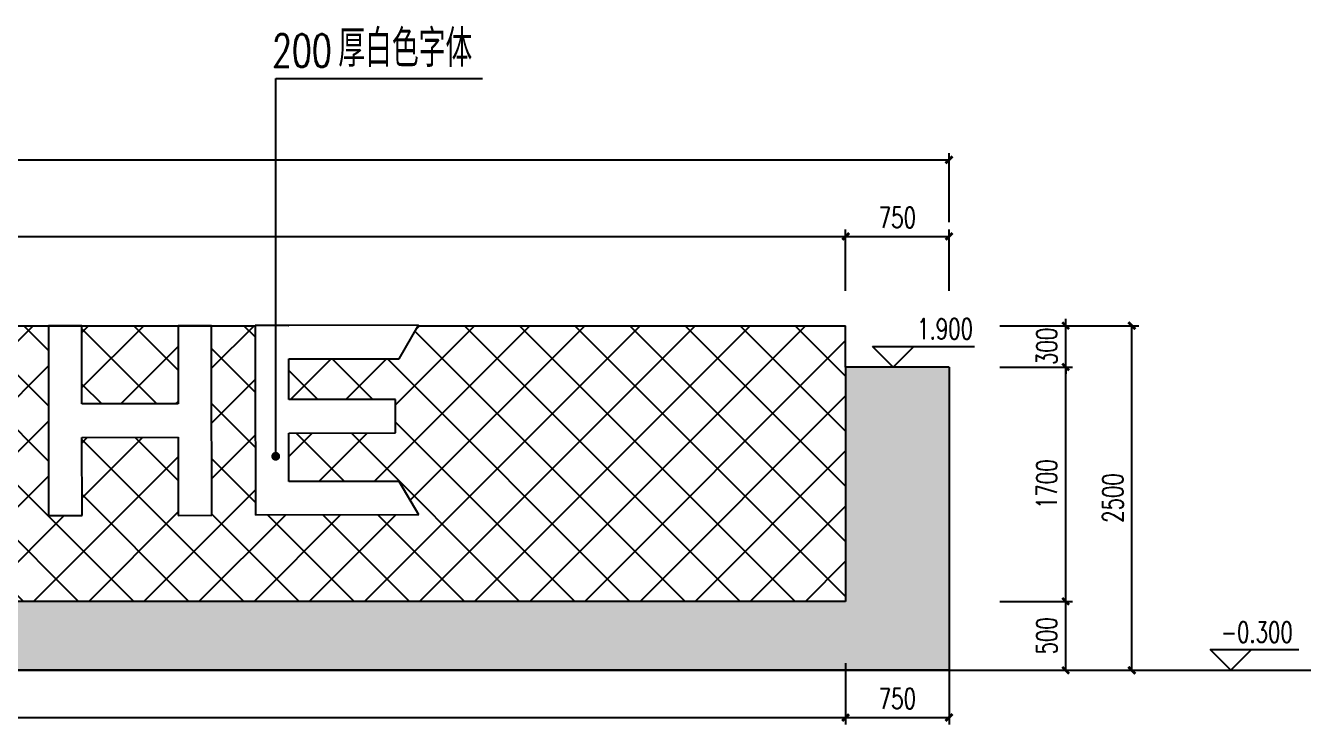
# Model space of a CAD drawing. Extents: x -4210259 to 293730, y -7499 to 868879.
# Drawn here: x -2185623 to -2176352, y 516545 to 521614 of the extents above; entities that cross this region are included whole.
import ezdxf

# ---------------------------------------------------------------- set-up
doc = ezdxf.new("R2010")
doc.units = 0
doc.header["$LTSCALE"] = 1000
doc.header["$MEASUREMENT"] = 0
doc.layers.get('Defpoints').update_dxf_attribs({"color": 210})
doc.layers.add('99立面图例外参$0$99立面图例外参$0$A-WALL-HATCH', color=8, linetype='Continuous', lineweight=13)
for name, color, linetype in [('A-AXIS-DP', 126, 'Continuous'), ('A-AXIS-ELEV', 4, 'Continuous'), ('A-HATCH-2', 251, 'Continuous'), ('A-LIN-V', 9, 'Continuous'), ('A-SFCE', 30, 'Continuous'), ('DIM_SYMB', 3, 'Continuous'), ('PUB_TEXT', 7, 'Continuous'), ('建-尺寸', 3, 'Continuous')]:
    doc.layers.add(name, color=color, linetype=linetype)
doc.styles.add('_TCH_DIM', font='SIMPLEX', dxfattribs={"bigfont": 'GBCBIG'})
doc.styles.add('_TCH_DIM_T3', font='SIMPLEX', dxfattribs={"width": 0.705882, "bigfont": 'GBCBIG'})
doc.styles.add('A-DIM_T3', font='SIMPLEX', dxfattribs={"width": 0.705882, "bigfont": 'GBCBIG'})
doc.dimstyles.new('_TCH_ARCH&&50', dxfattribs={"dimtxt": 148.75, "dimasz": 50, "dimexe": 50, "dimexo": 50, "dimgap": 63.125, "dimtad": 1, "dimdec": 0, "dimzin": 0, "dimdsep": 46, "dimtxsty": '_TCH_DIM_T3', "dimblk": 'ARCHTICK', "dimcen": 0.09, "dimclrt": 7, "dimazin": 2, "dimtfac": 1, "dimtdec": 0, "dimtix": 1, "dimtmove": 2, "dimatfit": 3, "dimfxl": 0, "dimtolj": 1, "dimtzin": 0, "dimarcsym": 0})
doc.dimstyles.new('A-DIM&&50', dxfattribs={"dimtxt": 148.75, "dimasz": 50, "dimexe": 50, "dimexo": 50, "dimgap": 63.125, "dimtad": 1, "dimdec": 0, "dimzin": 0, "dimdsep": 46, "dimtxsty": 'A-DIM_T3', "dimblk": 'ARCHTICK', "dimcen": 0.09, "dimclrt": 7, "dimazin": 2, "dimtfac": 1, "dimtdec": 0, "dimtix": 1, "dimtmove": 2, "dimatfit": 3, "dimfxl": 0, "dimtolj": 1, "dimtzin": 0, "dimarcsym": 0})
pattern_1 = [(45, (200, 0), (-200.000203, 200.000203), []), (135, (200, 0), (-200.000203, -200.000203), [])]

# ---------------------------------------------------------------- blocks, each defined once
blk = doc.blocks.new('_ArchTick')
at = {"color": 0, "linetype": 'ByBlock', "const_width": 0.4}
blk.add_lwpolyline([(-0.5, -0.5), (0.5, 0.5)], dxfattribs=at)
blk = doc.blocks.new('*D539')
at = {"layer": 'A-AXIS-DP', "color": 0, "lineweight": -2}
for p, q in [((-2178074.5, 519437.5), (-2177547.3, 519437.5)), ((-2177597.3, 516937.5), (-2177597.3, 519437.5)), ((-2178074.5, 516937.5), (-2177547.3, 516937.5))]:
    blk.add_line(p, q, dxfattribs=at)
at = {"layer": 'Defpoints', "color": 0}
for p in [(-2178124.5, 519437.5), (-2177597.3, 519437.5), (-2178124.5, 516937.5)]:
    blk.add_point(p, dxfattribs=at)
at = {"layer": 'A-AXIS-DP', "color": 0, "lineweight": -2, "xscale": 50, "yscale": 50, "zscale": 50}
for p, rotation in [((-2177597.3, 519437.5), 90), ((-2177597.3, 516937.5), 270)]:
    blk.add_blockref('_ArchTick', p, dxfattribs=dict(at, rotation=rotation))
at = {"layer": 'A-AXIS-DP', "color": 7, "insert": (-2177734.8, 518187.5), "char_height": 148.75, "attachment_point": 5, "rotation": 90, "style": '_TCH_DIM_T3'}
blk.add_mtext('\\A1;2500', dxfattribs=at)
blk = doc.blocks.new('*D540')
at = {"layer": 'A-AXIS-DP', "color": 0, "lineweight": -2}
for p, q in [((-2196123.6, 520187.5), (-2196123.6, 520690)), ((-2178923.7, 520187.5), (-2178923.7, 520690)), ((-2196123.6, 520640), (-2178923.7, 520640))]:
    blk.add_line(p, q, dxfattribs=at)
at = {"layer": 'Defpoints', "color": 0}
for p in [(-2178923.7, 520640), (-2196123.6, 520137.5), (-2178923.7, 520137.5)]:
    blk.add_point(p, dxfattribs=at)
at = {"layer": 'A-AXIS-DP', "color": 0, "lineweight": -2, "xscale": 50, "yscale": 50, "zscale": 50, "rotation": 180}
blk.add_blockref('_ArchTick', (-2196123.6, 520640), dxfattribs=at)
at = {"layer": 'A-AXIS-DP', "color": 0, "lineweight": -2, "xscale": 50, "yscale": 50, "zscale": 50}
blk.add_blockref('_ArchTick', (-2178923.7, 520640), dxfattribs=at)
at = {"layer": 'A-AXIS-DP', "color": 7, "insert": (-2187523.6, 520777.5), "char_height": 148.75, "attachment_point": 5, "style": '_TCH_DIM_T3'}
blk.add_mtext('\\A1;17200', dxfattribs=at)
blk = doc.blocks.new('*D966')
at = {"layer": 'A-AXIS-DP', "color": 0, "lineweight": -2}
for p, q in [((-2193573.8, 519690), (-2193573.8, 520135)), ((-2179673.7, 519690), (-2179673.7, 520135)), ((-2193573.8, 520085), (-2179673.7, 520085))]:
    blk.add_line(p, q, dxfattribs=at)
at = {"layer": 'Defpoints', "color": 0}
for p in [(-2179673.7, 520085), (-2193573.8, 519640), (-2179673.7, 519640)]:
    blk.add_point(p, dxfattribs=at)
at = {"layer": 'A-AXIS-DP', "color": 0, "lineweight": -2, "xscale": 50, "yscale": 50, "zscale": 50, "rotation": 180}
blk.add_blockref('_ArchTick', (-2193573.8, 520085), dxfattribs=at)
at = {"layer": 'A-AXIS-DP', "color": 0, "lineweight": -2, "xscale": 50, "yscale": 50, "zscale": 50}
blk.add_blockref('_ArchTick', (-2179673.7, 520085), dxfattribs=at)
at = {"layer": 'A-AXIS-DP', "color": 7, "insert": (-2186623.7, 520222.5), "char_height": 148.75, "attachment_point": 5, "style": '_TCH_DIM_T3'}
blk.add_mtext('\\A1;13900', dxfattribs=at)
blk = doc.blocks.new('*D967')
at = {"layer": 'A-AXIS-DP', "color": 0, "lineweight": -2}
for p, q in [((-2179673.7, 519690), (-2179673.7, 520135)), ((-2178923.7, 519690), (-2178923.7, 520135)), ((-2179673.7, 520085), (-2178923.7, 520085))]:
    blk.add_line(p, q, dxfattribs=at)
at = {"layer": 'Defpoints', "color": 0}
for p in [(-2178923.7, 520085), (-2179673.7, 519640), (-2178923.7, 519640)]:
    blk.add_point(p, dxfattribs=at)
at = {"layer": 'A-AXIS-DP', "color": 0, "lineweight": -2, "xscale": 50, "yscale": 50, "zscale": 50, "rotation": 180}
blk.add_blockref('_ArchTick', (-2179673.7, 520085), dxfattribs=at)
at = {"layer": 'A-AXIS-DP', "color": 0, "lineweight": -2, "xscale": 50, "yscale": 50, "zscale": 50}
blk.add_blockref('_ArchTick', (-2178923.7, 520085), dxfattribs=at)
at = {"layer": 'A-AXIS-DP', "color": 7, "insert": (-2179298.7, 520222.5), "char_height": 148.75, "attachment_point": 5, "style": '_TCH_DIM_T3'}
blk.add_mtext('\\A1;750', dxfattribs=at)
blk = doc.blocks.new('*D969')
at = {"layer": 'Defpoints', "color": 0}
for p in [(-2194373.7, 517040), (-2179673.7, 517040), (-2179673.7, 516595)]:
    blk.add_point(p, dxfattribs=at)
at = {"layer": '建-尺寸', "color": 0, "lineweight": -2}
for p, q in [((-2194373.7, 516990), (-2194373.7, 516545)), ((-2179673.7, 516990), (-2179673.7, 516545)), ((-2194373.7, 516595), (-2179673.7, 516595))]:
    blk.add_line(p, q, dxfattribs=at)
at = {"layer": '建-尺寸', "color": 0, "lineweight": -2, "xscale": 50, "yscale": 50, "zscale": 50, "rotation": 180}
blk.add_blockref('_ArchTick', (-2194373.7, 516595), dxfattribs=at)
at = {"layer": '建-尺寸', "color": 0, "lineweight": -2, "xscale": 50, "yscale": 50, "zscale": 50}
blk.add_blockref('_ArchTick', (-2179673.7, 516595), dxfattribs=at)
at = {"layer": '建-尺寸', "color": 7, "insert": (-2187023.7, 516732.5), "char_height": 148.75, "attachment_point": 5, "style": 'A-DIM_T3'}
blk.add_mtext('\\A1;14700', dxfattribs=at)
blk = doc.blocks.new('*D970')
at = {"layer": 'Defpoints', "color": 0}
for p in [(-2179673.7, 517040), (-2178923.7, 517040), (-2178923.7, 516595)]:
    blk.add_point(p, dxfattribs=at)
at = {"layer": '建-尺寸', "color": 0, "lineweight": -2}
for p, q in [((-2179673.7, 516990), (-2179673.7, 516545)), ((-2178923.7, 516990), (-2178923.7, 516545)), ((-2179673.7, 516595), (-2178923.7, 516595))]:
    blk.add_line(p, q, dxfattribs=at)
at = {"layer": '建-尺寸', "color": 0, "lineweight": -2, "xscale": 50, "yscale": 50, "zscale": 50, "rotation": 180}
blk.add_blockref('_ArchTick', (-2179673.7, 516595), dxfattribs=at)
at = {"layer": '建-尺寸', "color": 0, "lineweight": -2, "xscale": 50, "yscale": 50, "zscale": 50}
blk.add_blockref('_ArchTick', (-2178923.7, 516595), dxfattribs=at)
at = {"layer": '建-尺寸', "color": 7, "insert": (-2179298.7, 516732.5), "char_height": 148.75, "attachment_point": 5, "style": 'A-DIM_T3'}
blk.add_mtext('\\A1;750', dxfattribs=at)
blk = doc.blocks.new('*D971')
at = {"layer": 'A-AXIS-DP', "color": 0, "lineweight": -2}
for p, q in [((-2178077.3, 519437.5), (-2178077.3, 519487.5)), ((-2178554.5, 519437.5), (-2178027.3, 519437.5)), ((-2178077.3, 519137.5), (-2178077.3, 519437.5)), ((-2178554.5, 519137.5), (-2178027.3, 519137.5)), ((-2178077.3, 519137.5), (-2178077.3, 519087.5))]:
    blk.add_line(p, q, dxfattribs=at)
at = {"layer": 'Defpoints', "color": 0}
for p in [(-2178604.5, 519437.5), (-2178077.3, 519437.5), (-2178604.5, 519137.5)]:
    blk.add_point(p, dxfattribs=at)
at = {"layer": 'A-AXIS-DP', "color": 0, "lineweight": -2, "xscale": 50, "yscale": 50, "zscale": 50}
for p, rotation in [((-2178077.3, 519437.5), 270), ((-2178077.3, 519137.5), 90)]:
    blk.add_blockref('_ArchTick', p, dxfattribs=dict(at, rotation=rotation))
at = {"layer": 'A-AXIS-DP', "color": 7, "insert": (-2178214.8, 519287.5), "char_height": 148.75, "attachment_point": 5, "rotation": 90, "style": '_TCH_DIM_T3'}
blk.add_mtext('\\A1;300', dxfattribs=at)
blk = doc.blocks.new('*D972')
at = {"layer": 'A-AXIS-DP', "color": 0, "lineweight": -2}
for p, q in [((-2178554.5, 519137.5), (-2178027.3, 519137.5)), ((-2178077.3, 517437.5), (-2178077.3, 519137.5)), ((-2178554.5, 517437.5), (-2178027.3, 517437.5))]:
    blk.add_line(p, q, dxfattribs=at)
at = {"layer": 'Defpoints', "color": 0}
for p in [(-2178604.5, 519137.5), (-2178077.3, 519137.5), (-2178604.5, 517437.5)]:
    blk.add_point(p, dxfattribs=at)
at = {"layer": 'A-AXIS-DP', "color": 0, "lineweight": -2, "xscale": 50, "yscale": 50, "zscale": 50}
for p, rotation in [((-2178077.3, 519137.5), 90), ((-2178077.3, 517437.5), 270)]:
    blk.add_blockref('_ArchTick', p, dxfattribs=dict(at, rotation=rotation))
at = {"layer": 'A-AXIS-DP', "color": 7, "insert": (-2178214.8, 518287.5), "char_height": 148.75, "attachment_point": 5, "rotation": 90, "style": '_TCH_DIM_T3'}
blk.add_mtext('\\A1;1700', dxfattribs=at)
blk = doc.blocks.new('*D973')
at = {"layer": 'A-AXIS-DP', "color": 0, "lineweight": -2}
for p, q in [((-2178554.5, 517437.5), (-2178027.3, 517437.5)), ((-2178077.3, 516937.5), (-2178077.3, 517437.5)), ((-2178554.5, 516937.5), (-2178027.3, 516937.5))]:
    blk.add_line(p, q, dxfattribs=at)
at = {"layer": 'Defpoints', "color": 0}
for p in [(-2178604.5, 517437.5), (-2178077.3, 517437.5), (-2178604.5, 516937.5)]:
    blk.add_point(p, dxfattribs=at)
at = {"layer": 'A-AXIS-DP', "color": 0, "lineweight": -2, "xscale": 50, "yscale": 50, "zscale": 50}
for p, rotation in [((-2178077.3, 517437.5), 90), ((-2178077.3, 516937.5), 270)]:
    blk.add_blockref('_ArchTick', p, dxfattribs=dict(at, rotation=rotation))
at = {"layer": 'A-AXIS-DP', "color": 7, "insert": (-2178214.8, 517187.5), "char_height": 148.75, "attachment_point": 5, "rotation": 90, "style": '_TCH_DIM_T3'}
blk.add_mtext('\\A1;500', dxfattribs=at)

msp = doc.modelspace()

# ---------------------------------------------------------------- hatches: boundary and pattern name
at = {"layer": '99立面图例外参$0$99立面图例外参$0$A-WALL-HATCH'}
h = msp.add_hatch(dxfattribs=at)
h.set_pattern_fill('大理石', color=256, scale=200)
h.set_pattern_definition([(41.9872125, (-166710, 23596.02), (1199.999982, 900.00002), [19.21946, -4016.8677]), (68.1985905, (-166995.71, 23566.02), (599.9999996, 1800.000001), [69.23783, -4777.41048]), (60.945396, (-167010, 23531.74), (599.9999597, 900.0000255), [29.41609, -6147.9618]), (90, (-166995.7, 23557.45), (600, -4e-14), [8.57143, -891.42852]), (71.565051, (-166715.71, 23578.88), (1e-06, 900), [18.07016, -1879.29642]), (171.469234, (-166715.71, 23578.88), (-599.999998, 5.6e-06), [28.89107, -6038.2332]), (79.215702, (-166755.714, 23523.17), (600.000003, 3600.0000017), [61.07874, -6352.1886]), (62.1329961, (-167207.143, 23797.452), (2399.99997084, 4500.0000176), [140.58914, -29383.1298]), (0, (-167198.5, 23929.4), (0, 900), [0, -600]), (64.9831065, (-166810, 24093.166), (1200.000003, 2699.9999982), [94.58826, -9837.1788]), (81.4391104, (-166578.571, 23737.452), (1199.99999793, 8099.99994892), [134.3541, -28080.0036]), (82.8749836, (-166910, 23818.88), (599.99996395, 4500.0000045), [69.10507, -14442.9588]), (76.75948, (-166970, 23630.31), (600.00000583, 2699.9999979), [149.69356, -15568.1304]), (0, (-167063.5, 23630.75), (0, 900), [0, -600]), (0, (-167053.9, 23621.1), (0, 900), [0, -600]), (0, (-166986.4, 23669.3), (0, 900), [0, -600]), (0, (-167005.7, 23775.3), (0, 900), [0, -600]), (59.0362434, (-166935.714, 23776.023), (599.9999522, 900.0000258), [49.97959, -10445.7336]), (0, (-166910.1, 23817.2), (0, 900), [0, -600]), (0, (-166986.4, 23784.9), (0, 900), [0, -600]), (0, (-166957.5, 23842.7), (0, 900), [0, -600]), (0, (-166986.4, 23756), (0, 900), [0, -600]), (50.194429, (-166638.57, 23694.6), (600.0000004, 900.0000004), [22.315, -4663.8348]), (90, (-166638.6, 23668.9), (600, -4e-14), [25.71428, -874.28568]), (43.66778, (-166670, 23638.88), (1800.0000014, 1799.9999965), [43.4483, -9080.6952]), (90, (-166670, 23630.3), (600, -4e-14), [8.57143, -891.42852]), (39.805571, (-166695.714, 23608.88), (1199.9999713, 900.0000354), [33.4725, -6995.7522]), (0, (-166784, 23669.3), (0, 900), [0, -600]), (0, (-166637.3, 23696.5), (0, 900), [0, -600]), (0, (-166637.3, 23696.5), (0, 900), [0, -600]), (29.3577535, (-166624.29, 23711.74), (1799.9999964, 900.0000053), [52.45017, -5454.81774]), (0, (-166639.35, 23756), (0, 900), [0, -600]), (146.309932, (-166810, 24093.17), (-1200.0000074, 899.9999844), [61.80945, -6428.1828]), (8.1301023, (-166875.714, 23973.166), (5999.99995775, 899.9999947), [60.60915, -12667.3128]), (47.8624052, (-167010, 23956.023), (2400.00000106, 2699.9999975), [80.91316, -16910.8494]), (14.620874, (-167141.43, 23921.738), (3599.9999901, 900.00003754), [135.82702, -14126.01]), (0, (-167092.5, 23977.6), (0, 900), [0, -600]), (18.434949, (-166901.43, 23887.45), (2400.0000002, 899.999997), [27.10524, -5664.9945]), (16.699244, (-166875.71, 23896.02), (599.999988, 5e-05), [14.91472, -3117.17718]), (101.093723, (-166861.43, 23900.31), (-1200.0000105, 6299.99994104), [74.2445, -15517.0992]), (0, (-166938.2, 23939), (0, 900), [0, -600]), (0, (-166876, 23974.85), (0, 900), [0, -600]), (0, (-166957.5, 23871.6), (0, 900), [0, -600]), (0, (-167034.6, 24064.3), (0, 900), [0, -600]), (0, (-167063.5, 24025.75), (0, 900), [0, -600]), (44.1449026, (-166910, 24080.31), (1800.0000031, 1799.99999994), [67.68776, -14146.7412]), (54.5829447, (-166955.714, 24016.023), (600.0000017, 899.99999645), [78.8825, -16486.4424]), (0, (-166909.2, 24080.9), (0, 900), [0, -600]), (0, (-166996.05, 24035.4), (0, 900), [0, -600]), (0, (-166909.2, 24080.9), (0, 900), [0, -600]), (0, (-166955.6, 24014.6), (0, 900), [0, -600]), (75.068583, (-166815.71, 23981.74), (600, 2700.000001), [22.1774, -4635.075]), (90, (-166810, 24003.17), (600, -4e-14), [90, -810]), (50.194429, (-166704.29, 24380.31), (600.0000004, 900.0000004), [22.315, -4663.8348]), (0, (-166870.7, 24189.5), (0, 900), [0, -600]), (0, (-166851.4, 24179.9), (0, 900), [0, -600]), (0, (-166928.6, 24199.2), (0, 900), [0, -600]), (0, (-166832.2, 24305.1), (0, 900), [0, -600]), (53.1301023, (-166770, 24251.74), (600.0000009, 899.9999994), [42.85714, -8957.1426]), (90, (-166770, 24178.9), (600, -4e-14), [72.85714, -827.14284]), (0, (-166769.9, 24180.3), (0, 900), [0, -600]), (23.1985905, (-166724.29, 24371.74), (1800.000001, 900.0000005), [21.75935, -4547.7045]), (66.037511, (-166730, 24358.88), (600, 1799.999999), [14.0698, -2940.58752]), (66.037511, (-166735.71, 24346.02), (600, 1799.999999), [14.0698, -2940.58752]), (81.8698976, (-166744.286, 24286.023), (600.0000026, 4500.00000045), [60.60915, -12667.3128]), (90, (-166690, 24397.45), (600, -4e-14), [21.42857, -878.57142]), (0, (-166755.9, 24427.45), (0, 900), [0, -600])])
h.paths.add_polyline_path([(-2196123.6, 516937.5), (-2178913.6, 516937.5), (-2178913.6, 519137.5), (-2179674.5, 519137.5), (-2179674.5, 517437.5), (-2194383.7, 517437.5), (-2194683.9, 517517.9), (-2195039.3, 517844.6), (-2195045.5, 518120.9), (-2194118.1, 519137.5), (-2196125, 519137.5)])
at = {"layer": 'A-HATCH-2'}
h = msp.add_hatch(dxfattribs=at)
h.set_pattern_fill('多孔材料', color=256, scale=100)
h.set_pattern_definition(pattern_1)
h.paths.add_polyline_path([(-2188849.4, 518298.4), (-2188770.8, 518298.5), (-2188582.2, 518298.8), (-2188089, 518299.5), (-2188062.9, 518303.8), (-2188040.3, 518315.6), (-2188022.4, 518333.5), (-2188010.7, 518356.2), (-2188006.5, 518397), (-2188006.7, 518523.8), (-2188012.3, 518580.6), (-2188026.5, 518615), (-2188046.2, 518632.6), (-2188068.2, 518639.1), (-2188089.5, 518640), (-2188662.7, 518639), (-2188765.4, 518655.5), (-2188854.8, 518701.6), (-2188925.3, 518772), (-2188971.7, 518861.2), (-2188988.5, 518978.6), (-2188988.7, 519105.5), (-2188983.5, 519137.5), (-2188972.2, 519208.2), (-2188926.1, 519297.6), (-2188855.8, 519368.2), (-2188766.6, 519414.5), (-2188663.9, 519431.3), (-2188664.4, 519431.3), (-2191115, 519437.5), (-2191125.8, 519425.1), (-2191140.9, 519413), (-2191523.1, 519137.5), (-2191603.5, 519079.4), (-2191620.3, 519067.5), (-2191643.6, 519055.1), (-2191669.2, 519046.4), (-2191696.2, 519041.4), (-2191724.1, 519040.2), (-2191751.3, 519042.7), (-2191777.8, 519049), (-2191802.7, 519059), (-2191822.7, 519071.1), (-2191915.3, 519137.5), (-2192313.4, 519422.7), (-2192330.2, 519437.5), (-2193481.3, 519437.5, -0.668177), (-2193647.7, 519368.5), (-2193893.8, 519122.5), (-2193949.8, 519178.5, -0.389754), (-2194081.7, 519173), (-2195040.9, 518120.5, 0.400355), (-2195034.3, 517844.6), (-2194802.9, 517613.2, 0.154817), (-2194480.8, 517446.2, -0.956038), (-2194286.2, 517437.5), (-2179673.7, 517437.5), (-2179673.7, 519137.5), (-2179673.7, 519437.5), (-2182774.7, 519437.5), (-2182912.9, 519197.3), (-2183714.2, 519196.1), (-2183714.1, 519137.5), (-2183713.7, 518901.2), (-2182939.7, 518902.4), (-2182939.3, 518659.7), (-2183713.4, 518658.5), (-2183712.8, 518306.9), (-2182911.7, 518308.1), (-2182771.2, 518065.6), (-2183955.1, 518063.8), (-2183956.8, 519137.5), (-2183957.2, 519437.5), (-2184274.7, 519437.5), (-2184274.2, 519137.5), (-2184272.6, 518062.1), (-2184515.3, 518061.7), (-2184516.2, 518627.8), (-2184516.6, 518627.8), (-2185214, 518626.7), (-2185213.1, 518060.6), (-2185455.8, 518060.3), (-2185457.4, 519137.5), (-2185457.9, 519435.2), (-2185458.4, 519435.2), (-2185729, 519435.3), (-2185868.5, 519192.8), (-2186669.8, 519191.6), (-2186669.7, 519137.5), (-2186669.4, 518896.7), (-2185895.3, 518897.9), (-2185895, 518655.2), (-2186669, 518654.1), (-2186668.5, 518302.4), (-2185867.3, 518303.6), (-2185726.9, 518061.2), (-2186910.8, 518059.4), (-2186912.4, 519137.5), (-2186912.9, 519433.9), (-2186913.4, 519433.9), (-2187217.5, 519434.2), (-2187217, 519137.5), (-2187215.4, 518058.1), (-2187458.1, 518057.7), (-2187459.7, 519137.5), (-2187460.1, 519433.1), (-2187460.6, 519433.1), (-2187765.6, 519433.5), (-2187906, 519189.7), (-2188663.5, 519188.6), (-2188689.6, 519184.3), (-2188712.3, 519172.5), (-2188730.1, 519154.6), (-2188741.8, 519131.9), (-2188746, 519091.1), (-2188745.8, 518964.3), (-2188741.5, 518938.2), (-2188729.8, 518915.5), (-2188711.9, 518897.7), (-2188689.2, 518886), (-2188663.1, 518881.8), (-2188089.9, 518882.7), (-2187980.1, 518866.5), (-2187889.9, 518819.5), (-2187822, 518744.7), (-2187779.1, 518645.3), (-2187764.1, 518509.5), (-2187763.9, 518382.6), (-2187780.3, 518279.9), (-2187826.4, 518190.5), (-2187896.7, 518119.9), (-2187985.9, 518073.6), (-2188088.6, 518056.8), (-2188989.2, 518055.5)])
h.paths.add_polyline_path([(-2189711.7, 518122.2), (-2189701.8, 518085), (-2189700.6, 518042.7), (-2189712.3, 517996.2), (-2189740.7, 517946.6), (-2189760.2, 517922), (-2189806.1, 517864.6), (-2189846.8, 517813.5), (-2189859.1, 517798), (-2189927.4, 517836.2), (-2190024.4, 517893), (-2190128.2, 517946.4), (-2190238.3, 517996.5), (-2190354.5, 518042.9), (-2190476.5, 518085.5), (-2190603.9, 518124.1), (-2190736.3, 518158.6), (-2190797.7, 518196.4), (-2190798.1, 518213), (-2190796.9, 518230.1), (-2190793.8, 518247.6), (-2190788.4, 518265.1), (-2190780.3, 518282.5), (-2190769.3, 518299.4), (-2190758.3, 518311.9), (-2190355.2, 518673.6), (-2190338.7, 518688.4), (-2190323.1, 518698.8), (-2190300, 518709.2), (-2190270.2, 518715.1), (-2190234.4, 518712.1), (-2190193.5, 518696), (-2190148.4, 518662.2), (-2190106.7, 518615.6), (-2189758.9, 518196.2), (-2189741.7, 518176.2), (-2189726.3, 518152.9)], flags=16)
h.paths.add_polyline_path([(-2190380.3, 518766.5), (-2190409.1, 518734), (-2190766.2, 518415.3), (-2190784.6, 518399), (-2190806.1, 518384.3), (-2190834.5, 518370.3), (-2190868.5, 518360.8), (-2190907.4, 518359.5), (-2190949.9, 518370.3), (-2190995.1, 518396.9), (-2191012.4, 518411.2), (-2191536.7, 518855), (-2191550.2, 518869), (-2191561.1, 518886.6), (-2191569.2, 518911.5), (-2191569.3, 518943), (-2191556.3, 518980.5), (-2191525.3, 519023.4), (-2191471.1, 519071.2), (-2191433.5, 519097.3), (-2191377.4, 519137.5), (-2191085.9, 519346.1), (-2191069.6, 519356), (-2191049.7, 519364.7), (-2191021.6, 519373.1), (-2190986.8, 519377.6), (-2190946.8, 519375.2), (-2190902.9, 519362.3), (-2190856.8, 519335.7), (-2190823.6, 519306.8), (-2190640.2, 519137.5), (-2190426.8, 518940.4), (-2190411.7, 518924.3), (-2190393.6, 518901), (-2190377.1, 518872), (-2190366.4, 518838.9), (-2190366, 518803.2)], flags=16)
h.paths.add_polyline_path([(-2191098.3, 518227.3), (-2191180.9, 518238.1), (-2191262.4, 518247.2), (-2191347.7, 518255.1), (-2191434, 518261.3), (-2191521.3, 518265.9), (-2191609.5, 518268.9), (-2191698.5, 518270.1), (-2191789.5, 518269.6), (-2191880.5, 518267.2), (-2191970.6, 518263.1), (-2192059.6, 518257.2), (-2192147.6, 518249.6), (-2192234.4, 518240.4), (-2192320, 518229.5), (-2192404.3, 518217), (-2192439.6, 518231.8), (-2192431.6, 518266.7), (-2192416.8, 518299.3), (-2192397.7, 518328.9), (-2192377.1, 518354.4), (-2192357.5, 518374.9), (-2192341.6, 518389.7), (-2192326.8, 518402.3), (-2191881.5, 518790), (-2191863.5, 518805.3), (-2191833.1, 518824.8), (-2191799.8, 518838.3), (-2191764.6, 518845.9), (-2191728.8, 518847.6), (-2191692.8, 518843.3), (-2191658.2, 518833.2), (-2191625.9, 518817.1), (-2191600.4, 518798.2), (-2191138.5, 518407.4), (-2191120.7, 518392.2), (-2191102.6, 518374.6), (-2191081.9, 518351.4), (-2191061.5, 518323.7), (-2191043.9, 518292.3), (-2191031.9, 518258.1), (-2191028.2, 518222)], flags=16)
h.paths.add_polyline_path([(-2191889.3, 518910.6), (-2191899.6, 518889.6), (-2191915.2, 518871), (-2192439.6, 518424.3), (-2192452.6, 518413.3), (-2192483.4, 518391.9), (-2192527.2, 518374.5), (-2192567.8, 518370.8), (-2192604.1, 518377), (-2192635.2, 518389.3), (-2192659.9, 518404.1), (-2192677.2, 518417.5), (-2192691.8, 518430.9), (-2193040.5, 518740.3), (-2193061.7, 518760.5), (-2193084, 518797.1), (-2193089.7, 518833.5), (-2193083.2, 518867.9), (-2193068.8, 518899), (-2193051, 518925.1), (-2193034.1, 518944.6), (-2193018, 518960), (-2192827.1, 519137.5), (-2192640.5, 519310.8), (-2192620, 519330.1), (-2192573.4, 519364.1), (-2192528.5, 519382.8), (-2192486.6, 519389.6), (-2192449.3, 519387.9), (-2192418, 519380.9), (-2192394.2, 519372), (-2192374.7, 519361.8), (-2192059.5, 519137.5), (-2192017, 519107.2), (-2191950.7, 519057.7), (-2191909.9, 519012.7), (-2191889.4, 518972.7), (-2191884.3, 518938.5)], flags=16)
h.paths.add_polyline_path([(-2192650, 518224.4), (-2192649.9, 518206.4), (-2192651.4, 518189.2), (-2192654.1, 518173.2), (-2192750.8, 518145.8), (-2192880.7, 518109.9), (-2193005.5, 518070), (-2193124.9, 518026.3), (-2193238.5, 517978.9), (-2193346.1, 517928), (-2193447.2, 517873.8), (-2193541.6, 517816.4), (-2193586.9, 517799.6), (-2193599.8, 517815.7), (-2193642.6, 517869.2), (-2193691, 517929.3), (-2193716.5, 517963), (-2193739.9, 518011.8), (-2193747.6, 518057.2), (-2193743.7, 518098.2), (-2193732.1, 518133.6), (-2193716.9, 518162.4), (-2193702.1, 518183.5), (-2193687.7, 518199.8), (-2193352.9, 518606.2), (-2193335.1, 518628.1), (-2193287.6, 518677.2), (-2193243.7, 518705.6), (-2193204.3, 518717.7), (-2193170.1, 518717.8), (-2193142, 518710.2), (-2193121, 518699.5), (-2193103.1, 518685.6), (-2192686.9, 518314.3), (-2192674.6, 518298.7), (-2192664, 518280.4), (-2192656.7, 518261.7), (-2192652.1, 518242.9)], flags=16)
h = msp.add_hatch(dxfattribs=at)
h.set_pattern_fill('多孔材料', color=256, scale=100)
h.set_pattern_definition(pattern_1)
h.paths.add_polyline_path([(-2184516.5, 518870.5), (-2184516.9, 519137.5), (-2184517.4, 519436.6), (-2184517.8, 519436.6), (-2185215.2, 519436.7), (-2185214.8, 519137.5), (-2185214.4, 518869.4)])

# ---------------------------------------------------------------- linework, layer by layer
at = {"layer": 'A-AXIS-ELEV'}
for p, q in [((-2179330, 519137.5), (-2179480, 519287.5)), ((-2179480, 519287.5), (-2178740, 519287.5)), ((-2179330, 519137.5), (-2179180, 519287.5)), ((-2176880.1, 516937.5), (-2177030.1, 517087.5)), ((-2177030.1, 517087.5), (-2176386.4, 517087.5)), ((-2176880.1, 516937.5), (-2176730.1, 517087.5))]:
    msp.add_line(p, q, dxfattribs=at)
at = {"layer": 'A-LIN-V'}
for p, q in [((-2191115, 519437.5), (-2183957.9, 519437.5)), ((-2185458.4, 519435.2), (-2185457.9, 519435.2)), ((-2185215.7, 519435.5), (-2185457.9, 519435.2)), ((-2185457.9, 519435.2), (-2185457.4, 519137.5)), ((-2185215.7, 519435.5), (-2185215.2, 519435.5)), ((-2185214.8, 519137.5), (-2185215.2, 519435.5)), ((-2184517.8, 519436.6), (-2184517.4, 519436.6)), ((-2184275.2, 519436.9), (-2184517.4, 519436.6)), ((-2184517.4, 519436.6), (-2184516.9, 519137.5)), ((-2184275.2, 519436.9), (-2184274.7, 519436.9)), ((-2184274.2, 519137.5), (-2184274.7, 519436.9)), ((-2183957.9, 519438.4), (-2183957.2, 519438.4)), ((-2183957.9, 519438.4), (-2183957.9, 519437.5)), ((-2183957.7, 519437.5), (-2183957.9, 519437.5)), ((-2183846.3, 519438.6), (-2183957.2, 519438.4)), ((-2183957.2, 519438.4), (-2183957.2, 519437.5)), ((-2183957.2, 519437.5), (-2183956.8, 519137.5)), ((-2183846.3, 519438.6), (-2183845.6, 519438.6)), ((-2183715.2, 519438.8), (-2183845.6, 519438.6)), ((-2183715.2, 519438.8), (-2183714.5, 519438.8)), ((-2182773.8, 519440.2), (-2183714.5, 519438.8)), ((-2182912.9, 519197.3), (-2182774.7, 519437.5)), ((-2182774.7, 519437.5), (-2182773.1, 519440.2)), ((-2182774.7, 519437.5), (-2179674.5, 519437.5)), ((-2182773.8, 519440.2), (-2182773.1, 519440.2)), ((-2179673.7, 519137.5), (-2179673.7, 519437.5)), ((-2183714.2, 519196.1), (-2182912.9, 519197.3)), ((-2183714.1, 519137.5), (-2183714.2, 519196.1)), ((-2185457.4, 519137.5), (-2185455.8, 518060.3)), ((-2185214.4, 518869.4), (-2185214.8, 519137.5)), ((-2184516.9, 519137.5), (-2184516.5, 518870.5)), ((-2184272.6, 518062.1), (-2184274.2, 519137.5)), ((-2183956.8, 519137.5), (-2183955.1, 518063.8)), ((-2183713.7, 518901.2), (-2183714.1, 519137.5)), ((-2178923.7, 519137.5), (-2179673.7, 519137.5)), ((-2179673.7, 519137.5), (-2179673.7, 517437.5)), ((-2178923.7, 519137.5), (-2178923.7, 516937.5)), ((-2182940.1, 518902.4), (-2183713.7, 518901.2)), ((-2182940.1, 518902.4), (-2182939.7, 518902.4)), ((-2182939.3, 518659.7), (-2182939.7, 518902.4)), ((-2184517, 518870.5), (-2185214.4, 518869.4)), ((-2184517, 518870.5), (-2184516.5, 518870.5)), ((-2185214, 518626.7), (-2184516.6, 518627.8)), ((-2185213.1, 518060.6), (-2185214, 518626.7)), ((-2184516.6, 518627.8), (-2184516.2, 518627.8)), ((-2184516.2, 518627.8), (-2184515.3, 518061.7)), ((-2183713.4, 518658.5), (-2182939.3, 518659.7)), ((-2183712.8, 518306.9), (-2183713.4, 518658.5)), ((-2182912.2, 518308.1), (-2183712.8, 518306.9)), ((-2182912.2, 518308.1), (-2182911.7, 518308.1)), ((-2182771.2, 518065.6), (-2182911.7, 518308.1)), ((-2185456.3, 518060.3), (-2185455.8, 518060.3)), ((-2185455.8, 518060.3), (-2185213.1, 518060.6)), ((-2184515.8, 518061.7), (-2184515.3, 518061.7)), ((-2184515.3, 518061.7), (-2184272.6, 518062.1)), ((-2183955.6, 518063.8), (-2183955.1, 518063.8)), ((-2182771.2, 518065.6), (-2183955.1, 518063.8)), ((-2179674.5, 517437.5), (-2194378.7, 517437.5)), ((-2178923.6, 516937.5), (-2196123.6, 516937.5))]:
    msp.add_line(p, q, dxfattribs=at)
at = {"layer": 'A-SFCE'}
msp.add_lwpolyline([(-2282616.7, 516937.5), (-2171902.9, 516937.5)], dxfattribs=at)
at = {"layer": 'DIM_SYMB'}
for p, q in [((-2183808.6, 518490), (-2183808.6, 521230)), ((-2183808.6, 521230), (-2182308.6, 521230))]:
    msp.add_line(p, q, dxfattribs=at)
at = {"layer": 'DIM_SYMB', "const_width": 32}
msp.add_lwpolyline([(-2183808.6, 518474, 1), (-2183808.6, 518506, 1)], format="xyb", close=True, dxfattribs=at)

# ---------------------------------------------------------------- texts
at = {"layer": 'PUB_TEXT', "style": '_TCH_DIM'}
msp.add_text('厚白色字体', height=270.07, dxfattribs=at).set_placement((-2183354.7, 521314))
at = {"layer": 'PUB_TEXT', "style": '_TCH_DIM', "width": 0.705882}
for s, height, p in [('200', 238, (-2183834.7, 521314)), ('1.900', 148.75, (-2179155, 519340)), ('-0.300', 148.75, (-2176951.4, 517140))]:
    msp.add_text(s, height=height, dxfattribs=at).set_placement(p)

# ---------------------------------------------------------------- dimensions: what is measured, and where the dimension line sits
at = {"layer": 'A-AXIS-DP'}
for p1, p2, distance, picture, middle in [((-2196123.6, 520137.5), (-2178923.7, 520137.5), 502.5, '*D540', (-2187523.6, 520777.5)), ((-2193573.8, 519640), (-2179673.7, 519640), 445, '*D966', (-2186623.7, 520222.5)), ((-2179673.7, 519640), (-2178923.7, 519640), 445, '*D967', (-2179298.7, 520222.5)), ((-2178604.5, 519137.5), (-2178604.5, 519437.5), -527.3, '*D971', (-2178214.8, 519287.5)), ((-2178124.5, 516937.5), (-2178124.5, 519437.5), -527.3, '*D539', (-2177734.8, 518187.5)), ((-2178604.5, 517437.5), (-2178604.5, 519137.5), -527.3, '*D972', (-2178214.8, 518287.5)), ((-2178604.5, 516937.5), (-2178604.5, 517437.5), -527.3, '*D973', (-2178214.8, 517187.5))]:
    dim = msp.add_aligned_dim(p1=p1, p2=p2, distance=distance, dimstyle='_TCH_ARCH&&50', dxfattribs=at)
    dim.commit()
    dim.dimension.update_dxf_attribs({"geometry": picture, "text_midpoint": middle})
at = {"layer": '建-尺寸'}
for p1, p2, picture, middle in [((-2194373.7, 517040), (-2179673.7, 517040), '*D969', (-2187023.7, 516732.5)), ((-2179673.7, 517040), (-2178923.7, 517040), '*D970', (-2179298.7, 516732.5))]:
    dim = msp.add_aligned_dim(p1=p1, p2=p2, distance=-445, dimstyle='A-DIM&&50', dxfattribs=at)
    dim.commit()
    dim.dimension.update_dxf_attribs({"geometry": picture, "text_midpoint": middle})

doc.saveas('drawing.dxf')
